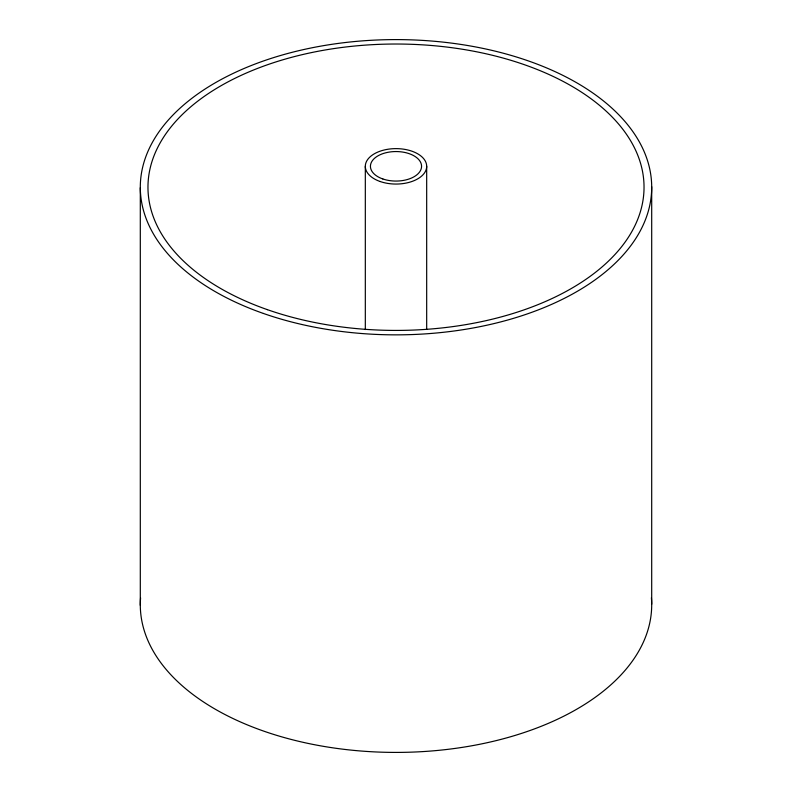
<?xml version="1.0" encoding="UTF-8"?>
<svg xmlns="http://www.w3.org/2000/svg" width="792" height="792" viewBox="0 0 792 792"><rect width="100%" height="100%" fill="white"/><g stroke="black" fill="none" stroke-linecap="round" stroke-linejoin="round"><path stroke-width="1.19" d="M651.697 186.694L651.697 604.246M426.68 166.231L426.68 329.314M365.32 166.459L365.32 329.541M140.303 187.754L140.303 605.306M651.41 597.762A255.697 147.629 0 0 1 396.119 752.41A255.697 147.629 0 0 1 140.58 597.891M263.409 313.454A255.697 147.629 0 0 0 651.638 190.397A255.697 147.629 0 0 0 272.943 57.816A255.697 147.629 0 0 0 263.409 313.454M380.16 181.516A30.68 17.711 0 0 0 426.68 166.676A30.68 17.711 0 0 0 381.16 150.836A30.68 17.711 0 0 0 380.16 181.516M267.389 309.662A248.025 143.194 0 0 0 643.975 190.308A248.025 143.194 0 0 0 276.636 61.697A248.025 143.194 0 0 0 267.389 309.662M382.803 178.952A25.572 14.761 0 0 0 421.562 166.587A25.572 14.761 0 0 0 383.635 153.391A25.572 14.761 0 0 0 382.803 178.952"/></g></svg>
